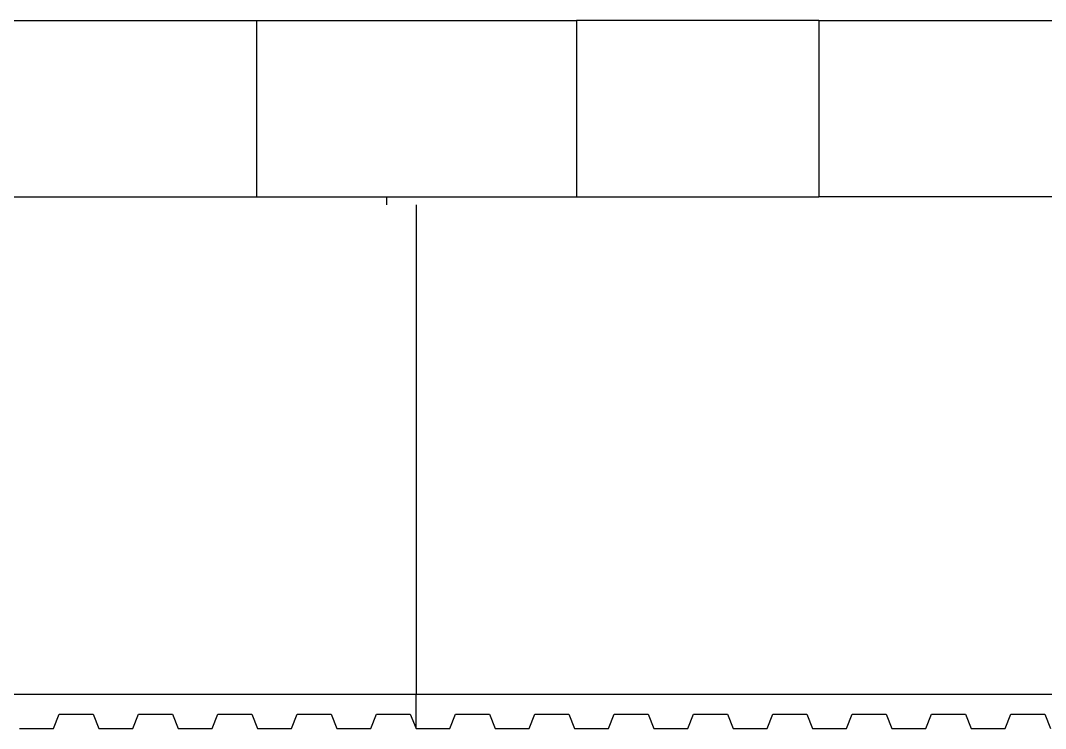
# Model space of a CAD drawing. Extents: x -49.7 to 49.7, y -10.2 to 18.8.
# Drawn here: x -3.051 to 0.599, y 13.101 to 15.623 of the extents above; entities that cross this region are included whole.
import ezdxf

# ---------------------------------------------------------------- set-up
doc = ezdxf.new("R2010")
doc.units = 0
doc.layers.get('0').update_dxf_attribs({"linetype": 'CONTINUOUS'})
doc.layers.add('SECTIONCUTEDGES', color=7, linetype='CONTINUOUS')

msp = doc.modelspace()

# ---------------------------------------------------------------- linework, layer by layer
for p, q in [((-3.0736, 15.6226), (-2.2096, 15.6226)), ((-2.2096, 15.6226), (-1.0706, 15.6226)), ((-2.2096, 15.6226), (-2.2096, 14.9941)), ((-1.0706, 15.6226), (-1.0706, 14.9941)), ((-0.2073, 15.6226), (-1.0706, 15.6226)), ((-0.2073, 15.6226), (1.9027, 15.6226)), ((-0.2073, 15.6226), (-0.2073, 14.9941)), ((-3.0736, 14.9941), (-2.2096, 14.9941)), ((-2.2096, 14.9941), (-1.7461, 14.9941)), ((-1.7461, 14.9941), (-1.0706, 14.9941)), ((-1.7461, 14.9656), (-1.7461, 14.9941)), ((-1.6422, 14.9656), (-1.6422, 13.2227)), ((-1.0706, 14.9941), (-0.2073, 14.9941)), ((1.3604, 14.9941), (-0.2073, 14.9941))]:
    msp.add_line(p, q)
at = {"layer": 'SECTIONCUTEDGES'}
for p, q in [((-1.6422, 13.2227), (-4.7488, 13.2227)), ((-1.6422, 13.1011), (-1.6422, 13.2227)), ((1.4643, 13.2227), (-1.6422, 13.2227)), ((-2.9332, 13.1011), (-2.9131, 13.1517)), ((-2.9131, 13.1517), (-2.792, 13.1517)), ((-2.792, 13.1517), (-2.7719, 13.1011)), ((-2.6508, 13.1011), (-2.6307, 13.1517)), ((-2.6307, 13.1517), (-2.5096, 13.1517)), ((-2.5096, 13.1517), (-2.4894, 13.1011)), ((-2.3684, 13.1011), (-2.3482, 13.1517)), ((-2.3482, 13.1517), (-2.2272, 13.1517)), ((-2.2272, 13.1517), (-2.207, 13.1011)), ((-2.086, 13.1011), (-2.0658, 13.1517)), ((-2.0658, 13.1517), (-1.9448, 13.1517)), ((-1.9448, 13.1517), (-1.9246, 13.1011)), ((-1.8036, 13.1011), (-1.7834, 13.1517)), ((-1.7834, 13.1517), (-1.6624, 13.1517)), ((-1.6624, 13.1517), (-1.6422, 13.1011)), ((-1.5212, 13.1011), (-1.501, 13.1517)), ((-1.501, 13.1517), (-1.38, 13.1517)), ((-1.38, 13.1517), (-1.3598, 13.1011)), ((-1.2388, 13.1011), (-1.2186, 13.1517)), ((-1.2186, 13.1517), (-1.0975, 13.1517)), ((-1.0975, 13.1517), (-1.0774, 13.1011)), ((-0.9563, 13.1011), (-0.9362, 13.1517)), ((-0.9362, 13.1517), (-0.8151, 13.1517)), ((-0.8151, 13.1517), (-0.795, 13.1011)), ((-0.6739, 13.1011), (-0.6538, 13.1517)), ((-0.6538, 13.1517), (-0.5327, 13.1517)), ((-0.5327, 13.1517), (-0.5125, 13.1011)), ((-0.3915, 13.1011), (-0.3713, 13.1517)), ((-0.3713, 13.1517), (-0.2503, 13.1517)), ((-0.2503, 13.1517), (-0.2301, 13.1011)), ((-0.1091, 13.1011), (-0.0889, 13.1517)), ((-0.0889, 13.1517), (0.0321, 13.1517)), ((0.0321, 13.1517), (0.0523, 13.1011)), ((0.1733, 13.1011), (0.1935, 13.1517)), ((0.1935, 13.1517), (0.3145, 13.1517)), ((0.3145, 13.1517), (0.3347, 13.1011)), ((0.4557, 13.1011), (0.4759, 13.1517)), ((0.4759, 13.1517), (0.5969, 13.1517)), ((0.5969, 13.1517), (0.6171, 13.1011)), ((-3.0543, 13.1011), (-2.9332, 13.1011)), ((-2.7719, 13.1011), (-2.6508, 13.1011)), ((-2.4894, 13.1011), (-2.3684, 13.1011)), ((-2.207, 13.1011), (-2.086, 13.1011)), ((-1.9246, 13.1011), (-1.8036, 13.1011)), ((-1.6422, 13.1011), (-1.5212, 13.1011)), ((-1.3598, 13.1011), (-1.2388, 13.1011)), ((-1.0774, 13.1011), (-0.9563, 13.1011)), ((-0.795, 13.1011), (-0.6739, 13.1011)), ((-0.5125, 13.1011), (-0.3915, 13.1011)), ((-0.2301, 13.1011), (-0.1091, 13.1011)), ((0.0523, 13.1011), (0.1733, 13.1011)), ((0.3347, 13.1011), (0.4557, 13.1011))]:
    msp.add_line(p, q, dxfattribs=at)

doc.saveas('drawing.dxf')
